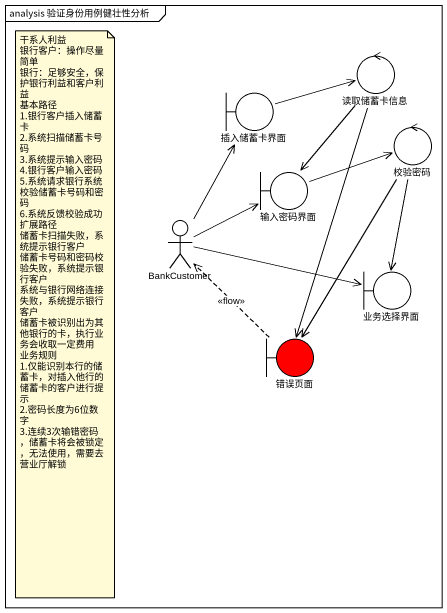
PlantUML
@startuml
mainframe analysis 验证身份用例健壮性分析
control 读取储蓄卡信息
boundary 插入储蓄卡界面
control 校验密码
boundary 输入密码界面
actor BankCustomer
boundary 业务选择界面
boundary 错误页面 #FF0000
读取储蓄卡信息 --> 输入密码界面
读取储蓄卡信息 --> 错误页面
插入储蓄卡界面 -right-> 读取储蓄卡信息
校验密码 --> 业务选择界面
校验密码 --> 错误页面
输入密码界面 -right-> 校验密码
BankCustomer -up-> 插入储蓄卡界面
BankCustomer -right-> 输入密码界面
BankCustomer -right-> 业务选择界面
错误页面 .up.> BankCustomer : <<flow>>
note as N1
  干系人利益
  银行客户：操作尽量简单
  银行：足够安全，保护银行利益和客户利益
  基本路径
  1.银行客户插入储蓄卡
  2.系统扫描储蓄卡号码
  3.系统提示输入密码
  4.银行客户输入密码
  5.系统请求银行系统校验储蓄卡号码和密码
  6.系统反馈校验成功
  扩展路径
  储蓄卡扫描失败，系统提示银行客户
  储蓄卡号码和密码校验失败，系统提示银行客户
  系统与银行网络连接失败，系统提示银行客户
  储蓄卡被识别出为其他银行的卡，执行业务会收取一定费用
  业务规则
  1.仅能识别本行的储蓄卡，对插入他行的储蓄卡的客户进行提示
  2.密码长度为6位数字
  3.连续3次输错密码，储蓄卡将会被锁定，无法使用，需要去营业厅解锁
end note
@enduml
